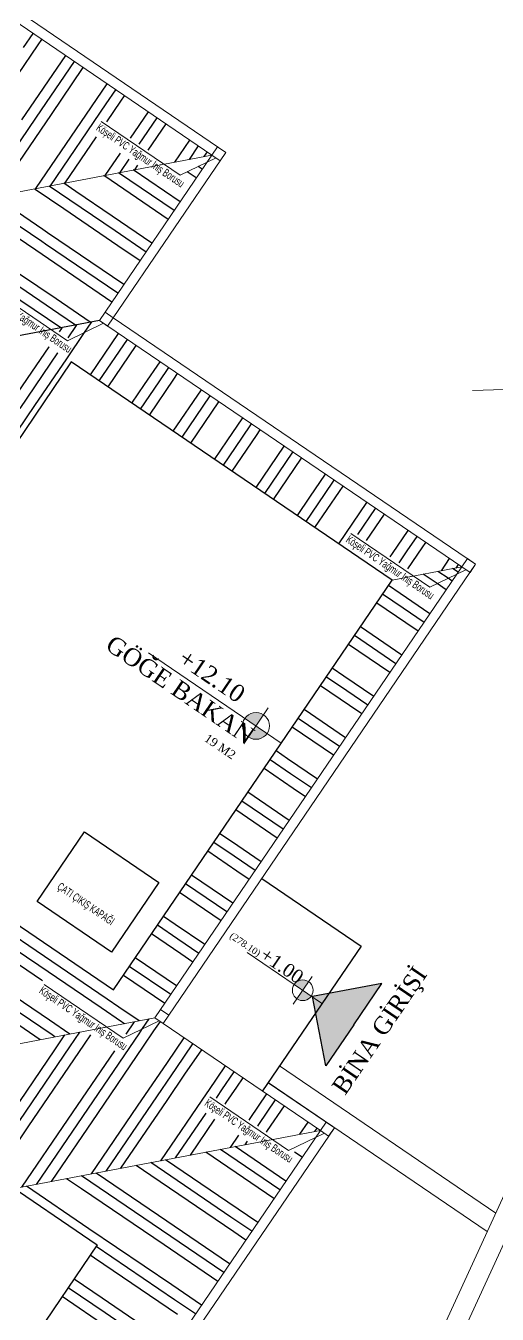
# Model space of a CAD drawing. Header units: millimetres. Extents: x 708 to 46452, y -4963 to 3960.
# Drawn here: x 7511.5 to 7629.3, y -4333.1 to -4011.1 of the extents above; entities that cross this region are included whole.
import ezdxf
from ezdxf.enums import TextEntityAlignment as Align

# ---------------------------------------------------------------- set-up
doc = ezdxf.new("R2010")
doc.units = ezdxf.units.MM
for name, color, linetype, lineweight in [('0.00 kotu6', 55, 'Continuous', 5), ('00_DUVAR', 22, 'Continuous', 30), ('20', 1, 'Continuous', 0), ('ENK_PLAN', 2, 'Continuous', 0), ('KADASTRO', 5, 'Continuous', 0), ('tarama', 150, 'Continuous', 20), ('TEFRİŞ', 8, 'Continuous', 9), ('Z_PARSEL', 6, 'Continuous', 0)]:
    doc.layers.add(name, color=color, linetype=linetype, lineweight=lineweight)
for name, color, linetype in [('DUVARTARAMA', 7, 'Continuous'), ('KP', 1, 'Continuous'), ('Yazı', 7, 'Continuous')]:
    doc.layers.add(name, color=color, linetype=linetype)
doc.styles.add('MtXpl_Times_New_Roma', font='times.ttf')
doc.styles.add('S1', font='arial.ttf', dxfattribs={"width": 0.65, "height": 11})
doc.styles.get("Standard").update_dxf_attribs({"font": 'arial.ttf'})

# ---------------------------------------------------------------- blocks, each defined once
blk = doc.blocks.new('WEFJWE')
at = {"layer": 'DUVARTARAMA'}
h = blk.add_hatch(color=256, dxfattribs=at)
h.dxf.hatch_style = 1
h.paths.add_polyline_path([(35411.4, -12515.4), (35439.5, -12474.1), (35370.1, -12487.3), (35383.3, -12556.7)])
at = {"layer": 'tarama'}
h = blk.add_hatch(color=8, dxfattribs=at)
h.dxf.hatch_style = 1
h.paths.add_polyline_path([(35313.6, -12216.7), (35324.6, -12224.2, -0.414214), (35306, -12227.8)])
h.paths.add_polyline_path([(35313.6, -12216.7), (35302.5, -12209.2, -0.414214), (35321.1, -12205.6)])
h = blk.add_hatch(color=8, dxfattribs=at)
h.dxf.hatch_style = 1
h.paths.add_polyline_path([(35360.3, -12481), (35368.9, -12486.9, -0.414214), (35354.4, -12489.6)])
h.paths.add_polyline_path([(35360.3, -12481), (35351.7, -12475.1, -0.414214), (35366.1, -12472.4)])
for p, q in [((35128.9, -11852.8, -13220.7), (34850.4, -12262.3, -13220.7)), ((35449.8, -12071, -13220.7), (35128.9, -11852.8, -13220.7)), ((35171.3, -12480.5, -13220.7), (35449.8, -12071, -13220.7)), ((34850.4, -12262.3, -13220.7), (35171.3, -12480.5, -13220.7)), ((35094.8, -12392.2, -13220.7), (35142.1, -12322.7, -13220.7)), ((35142.1, -12322.7, -13220.7), (35216.5, -12373.4, -13220.7)), ((35216.5, -12373.4, -13220.7), (35169.2, -12442.8, -13220.7)), ((35169.2, -12442.8, -13220.7), (35094.8, -12392.2, -13220.7)), ((34749.9, -12459.9, -13220.7), (35155, -12735.5, -13220.7)), ((35155, -12735.5, -13220.7), (34918.9, -13082.6, -13220.7)), ((35155, -12735.5, -13220.7), (34918.9, -13082.6, -13220.7))]:
    blk.add_line(p, q)
at = {"layer": '0.00 kotu6'}
blk.add_line((35530.1, -11881.6), (35841, -11870.4), dxfattribs=at)
at = {"layer": '00_DUVAR'}
for p, q in [((35319.4, -12369.4, -13220.7), (35418.6, -12436.9, -13220.7)), ((35418.6, -12436.9, -13220.7), (35320.1, -12581.7, -13220.7))]:
    blk.add_line(p, q, dxfattribs=at)
at = {"layer": '20'}
for p, q in [((34711.3, -11254.3, -13220.7), (35283.4, -11643.4, -13220.7)), ((34713.9, -11268.1, -13220.7), (35269.6, -11646.1, -13220.7)), ((35283.4, -11643.4, -13220.7), (35171, -11808.8, -13220.7)), ((34802.8, -11734.9, -13220.7), (35269.6, -11646.1, -13220.7)), ((35269.6, -11646.1, -13220.7), (35157.1, -11811.5, -13220.7)), ((35171, -11808.8, -13220.7), (35533.1, -12055.2, -13220.7)), ((35157.1, -11811.5, -13220.7), (35519.2, -12057.8, -13220.7)), ((35533.1, -12055.2, -13220.7), (35226.5, -12506, -13220.7)), ((35519.2, -12057.8, -13220.7), (35212.6, -12508.6, -13220.7)), ((35449.8, -12071, -13220.7), (35519.2, -12057.8, -13220.7)), ((34907, -12566.8, -13220.7), (35212.6, -12508.6, -13220.7)), ((35212.6, -12508.6, -13220.7), (35378, -12621.1, -13220.7)), ((35325.7, -12573.4, -13220.7), (35391.9, -12618.4, -13220.7)), ((35378, -12621.1, -13220.7), (34950.6, -13249.3, -13220.7)), ((35391.9, -12618.4, -13220.7), (34953.3, -13263.2, -13220.7)), ((35072.3, -12679.3, -13220.7), (35378, -12621.1, -13220.7))]:
    blk.add_line(p, q, dxfattribs=at)
at = {"layer": 'DUVARTARAMA', "color": 16, "linetype": 'Continuous', "true_color": 0x7d0808}
for p, q in [((35081.2, -11538.7, -13220.7), (35090.9, -11524.6, -13220.7)), ((35039.7, -11618.6, -13220.7), (35096, -11535.9, -13220.7)), ((35096, -11535.9, -13220.7), (35099.6, -11530.5, -13220.7)), ((35079.7, -11611, -13220.7), (35123.4, -11546.7, -13220.7)), ((35094.4, -11608.2, -13220.7), (35132.2, -11552.7, -13220.7)), ((35109.2, -11605.4, -13220.7), (35141, -11558.6, -13220.7)), ((35149.2, -11597.8, -13220.7), (35164.8, -11574.8, -13220.7)), ((35163.9, -11595, -13220.7), (35173.5, -11580.8, -13220.7)), ((35178.6, -11592.2, -13220.7), (35182.3, -11586.8, -13220.7)), ((35093.5, -11679.6, -13220.7), (35149.2, -11597.8, -13220.7)), ((35108.2, -11676.8, -13220.7), (35163.9, -11595, -13220.7)), ((35164.4, -11613, -13220.7), (35178.6, -11592.2, -13220.7)), ((35188.2, -11629.2, -13220.7), (35206.1, -11602.9, -13220.7)), ((35038.8, -11690, -13220.7), (35094.4, -11608.2, -13220.7)), ((35053.5, -11687.2, -13220.7), (35109.2, -11605.4, -13220.7)), ((35197, -11635.2, -13220.7), (35214.9, -11608.9, -13220.7)), ((35205.8, -11641.2, -13220.7), (35223.7, -11614.9, -13220.7)), ((35123, -11674, -13220.7), (35154.3, -11628, -13220.7)), ((35232.4, -11653.2, -13220.7), (35247.5, -11631.1, -13220.7)), ((35247.2, -11650.4, -13220.7), (35256.2, -11637, -13220.7)), ((35261.9, -11647.5, -13220.7), (35265, -11643, -13220.7)), ((35163, -11666.4, -13220.7), (35178.1, -11644.2, -13220.7)), ((35177.7, -11663.6, -13220.7), (35186.8, -11650.2, -13220.7)), ((35192.4, -11660.8, -13220.7), (35195.6, -11656.1, -13220.7)), ((35162.4, -11667.2, -13220.7), (35161.5, -11666.7, -13220.7)), ((35225.8, -11710.4, -13220.7), (35162.4, -11667.2, -13220.7)), ((35231.8, -11701.6, -13220.7), (35176.3, -11663.8, -13220.7)), ((35237.7, -11692.8, -13220.7), (35191, -11661, -13220.7)), ((35253.9, -11669, -13220.7), (35244.8, -11662.8, -13220.7)), ((35259.9, -11660.3, -13220.7), (35255.8, -11657.5, -13220.7)), ((35092.9, -11680.5, -13220.7), (35092.1, -11679.9, -13220.7)), ((35121.6, -11700, -13220.7), (35092.9, -11680.5, -13220.7)), ((35127.6, -11691.2, -13220.7), (35106.8, -11677.1, -13220.7)), ((35133.6, -11682.4, -13220.7), (35121.5, -11674.3, -13220.7)), ((35093.5, -11741.3, -13220.7), (35023.5, -11693.7, -13220.7)), ((35099.5, -11732.6, -13220.7), (35037.3, -11690.3, -13220.7)), ((35100.5, -11720.5, -13220.7), (35052.1, -11687.5, -13220.7)), ((35172.8, -11722, -13220.7), (35127.6, -11691.2, -13220.7)), ((35170, -11707.2, -13220.7), (35133.6, -11682.4, -13220.7)), ((35175.6, -11736.7, -13220.7), (35121.6, -11700, -13220.7)), ((35209.6, -11734.2, -13220.7), (35170, -11707.2, -13220.7)), ((35105.4, -11723.8, -13220.7), (35100.5, -11720.5, -13220.7)), ((35103.3, -11735.2, -13220.7), (35099.5, -11732.6, -13220.7)), ((35181.5, -11775.5, -13220.7), (35105.4, -11723.8, -13220.7)), ((35203.7, -11743, -13220.7), (35172.8, -11722, -13220.7)), ((35106.1, -11749.9, -13220.7), (35093.5, -11741.3, -13220.7)), ((35175.5, -11784.3, -13220.7), (35103.3, -11735.2, -13220.7)), ((35197.7, -11751.7, -13220.7), (35175.6, -11736.7, -13220.7)), ((35169.6, -11793.1, -13220.7), (35106.1, -11749.9, -13220.7)), ((35113.8, -11789.9, -13220.7), (35077.3, -11765.1, -13220.7)), ((35118.5, -11818.8, -13220.7), (35065.4, -11782.7, -13220.7)), ((35116.6, -11804.7, -13220.7), (35071.4, -11773.9, -13220.7)), ((35148, -11813.2, -13220.7), (35113.8, -11789.9, -13220.7)), ((35133.2, -11816, -13220.7), (35116.6, -11804.7, -13220.7)), ((35117.1, -11822.7, -13220.7), (35119.4, -11819.4, -13220.7)), ((35119.4, -11819.4, -13220.7), (35120, -11818.5, -13220.7)), ((35124.4, -11849.7, -13220.7), (35142.3, -11823.4, -13220.7)), ((35125.9, -11828.7, -13220.7), (35134.1, -11816.6, -13220.7)), ((35134.1, -11816.6, -13220.7), (35134.7, -11815.7, -13220.7)), ((35142.3, -11823.4, -13220.7), (35148.8, -11813.8, -13220.7)), ((35148.8, -11813.8, -13220.7), (35149.4, -11812.9, -13220.7)), ((35148.2, -11865.9, -13220.7), (35176.3, -11824.6, -13220.7)), ((35157, -11871.9, -13220.7), (35185.1, -11830.5, -13220.7)), ((35165.7, -11877.8, -13220.7), (35193.9, -11836.5, -13220.7)), ((35063.1, -11902.1, -13220.7), (35106.9, -11837.8, -13220.7)), ((35077.9, -11899.3, -13220.7), (35115.6, -11843.7, -13220.7)), ((35106.9, -11837.8, -13220.7), (35106.9, -11837.7, -13220.7)), ((35115.6, -11843.7, -13220.7), (35115.7, -11843.7, -13220.7)), ((35092.6, -11896.5, -13220.7), (35124.4, -11849.7, -13220.7)), ((35202.1, -11875.6, -13220.7), (35217.7, -11852.7, -13220.7)), ((35216.8, -11872.8, -13220.7), (35226.4, -11858.6, -13220.7)), ((35198.3, -11900, -13220.7), (35216.8, -11872.8, -13220.7)), ((35207.1, -11906, -13220.7), (35231.5, -11870, -13220.7)), ((35231.5, -11870, -13220.7), (35235.2, -11864.6, -13220.7)), ((35189.5, -11894, -13220.7), (35202.1, -11875.6, -13220.7)), ((35230.9, -11922.1, -13220.7), (35259, -11880.8, -13220.7)), ((35239.7, -11928.1, -13220.7), (35267.8, -11886.8, -13220.7)), ((35056.9, -11948.9, -13220.7), (35092.6, -11896.5, -13220.7)), ((35248.4, -11934.1, -13220.7), (35276.5, -11892.7, -13220.7)), ((35284.7, -11931.9, -13220.7), (35300.4, -11908.9, -13220.7)), ((35289.8, -11962.2, -13220.7), (35314.2, -11926.3, -13220.7)), ((35299.5, -11929.1, -13220.7), (35309.1, -11914.9, -13220.7)), ((35314.2, -11926.3, -13220.7), (35317.9, -11920.9, -13220.7)), ((35272.2, -11950.3, -13220.7), (35284.7, -11931.9, -13220.7)), ((35281, -11956.2, -13220.7), (35299.5, -11929.1, -13220.7)), ((35313.6, -11978.4, -13220.7), (35341.7, -11937, -13220.7)), ((35322.3, -11984.4, -13220.7), (35350.5, -11943, -13220.7)), ((35331.1, -11990.3, -13220.7), (35359.2, -11949, -13220.7)), ((35367.4, -11988.1, -13220.7), (35383, -11965.2, -13220.7)), ((35382.2, -11985.3, -13220.7), (35391.8, -11971.1, -13220.7)), ((35396.9, -11982.5, -13220.7), (35400.6, -11977.1, -13220.7)), ((35354.9, -12006.5, -13220.7), (35367.4, -11988.1, -13220.7)), ((35363.7, -12012.5, -13220.7), (35382.2, -11985.3, -13220.7)), ((35372.5, -12018.4, -13220.7), (35396.9, -11982.5, -13220.7)), ((35396.3, -12034.6, -13220.7), (35424.4, -11993.3, -13220.7)), ((35415.3, -12025.5, -13220.7), (35433.1, -11999.3, -13220.7)), ((35424, -12031.5, -13220.7), (35441.9, -12005.2, -13220.7)), ((35450.1, -12044.4, -13220.7), (35465.7, -12021.4, -13220.7)), ((35464.8, -12041.6, -13220.7), (35474.5, -12027.4, -13220.7)), ((35405, -12040.6, -13220.7), (35405.1, -12040.5, -13220.7)), ((35456.6, -12053.7, -13220.7), (35464.8, -12041.6, -13220.7)), ((35465.4, -12059.6, -13220.7), (35479.6, -12038.7, -13220.7)), ((35479.6, -12038.7, -13220.7), (35483.3, -12033.3, -13220.7)), ((35413.8, -12046.6, -13220.7), (35413.9, -12046.5, -13220.7)), ((35447.8, -12047.7, -13220.7), (35450.1, -12044.4, -13220.7)), ((35498.8, -12061.7, -13220.7), (35507.1, -12049.5, -13220.7)), ((35513.5, -12058.9, -13220.7), (35515.8, -12055.5, -13220.7)), ((35437.6, -12062.7, -13220.7), (35437.7, -12062.7, -13220.7)), ((35446.4, -12068.7, -13220.7), (35446.4, -12068.6, -13220.7)), ((35494.5, -12074.5, -13220.7), (35480.7, -12065.1, -13220.7)), ((35505.5, -12069.2, -13220.7), (35495.4, -12062.3, -13220.7)), ((35515.5, -12063.2, -13220.7), (35510.1, -12059.5, -13220.7)), ((35457.7, -12084.3, -13220.7), (35446.1, -12076.4, -13220.7)), ((35503.6, -12080.8, -13220.7), (35494.5, -12074.5, -13220.7)), ((35509.6, -12072, -13220.7), (35505.5, -12069.2, -13220.7)), ((35463.3, -12113.8, -13220.7), (35434.2, -12094, -13220.7)), ((35460.5, -12099.1, -13220.7), (35440.1, -12085.2, -13220.7)), ((35487.4, -12104.6, -13220.7), (35457.7, -12084.3, -13220.7)), ((35481.5, -12113.3, -13220.7), (35460.5, -12099.1, -13220.7)), ((35459.3, -12145.9, -13220.7), (35418, -12117.8, -13220.7)), ((35475.5, -12122.1, -13220.7), (35463.3, -12113.8, -13220.7)), ((35453.3, -12154.7, -13220.7), (35412, -12126.5, -13220.7)), ((35447.4, -12163.4, -13220.7), (35406, -12135.3, -13220.7)), ((35404.3, -12181.8, -13220.7), (35383.9, -12167.9, -13220.7)), ((35401.5, -12167, -13220.7), (35389.8, -12159.1, -13220.7)), ((35431.2, -12187.2, -13220.7), (35401.5, -12167, -13220.7)), ((35407.1, -12196.5, -13220.7), (35377.9, -12176.7, -13220.7)), ((35425.2, -12196, -13220.7), (35404.3, -12181.8, -13220.7)), ((35419.3, -12204.8, -13220.7), (35407.1, -12196.5, -13220.7)), ((35397.1, -12237.4, -13220.7), (35355.8, -12209.2, -13220.7)), ((35403.1, -12228.6, -13220.7), (35361.7, -12200.5, -13220.7)), ((35391.1, -12246.1, -13220.7), (35349.8, -12218, -13220.7)), ((35345.2, -12249.7, -13220.7), (35333.6, -12241.8, -13220.7)), ((35350.8, -12279.2, -13220.7), (35321.7, -12259.3, -13220.7)), ((35348, -12264.5, -13220.7), (35327.6, -12250.6, -13220.7)), ((35374.9, -12269.9, -13220.7), (35345.2, -12249.7, -13220.7)), ((35369, -12278.7, -13220.7), (35348, -12264.5, -13220.7)), ((35346.8, -12311.3, -13220.7), (35305.5, -12283.1, -13220.7)), ((35363, -12287.5, -13220.7), (35350.8, -12279.2, -13220.7)), ((35340.9, -12320, -13220.7), (35299.5, -12291.9, -13220.7)), ((35334.9, -12328.8, -13220.7), (35293.6, -12300.7, -13220.7)), ((35289, -12332.4, -13220.7), (35277.4, -12324.5, -13220.7)), ((35291.8, -12347.1, -13220.7), (35271.4, -12333.3, -13220.7)), ((35318.7, -12352.6, -13220.7), (35289, -12332.4, -13220.7)), ((35294.6, -12361.9, -13220.7), (35265.4, -12342, -13220.7)), ((35312.7, -12361.4, -13220.7), (35291.8, -12347.1, -13220.7)), ((35306.8, -12370.2, -13220.7), (35294.6, -12361.9, -13220.7)), ((35284.6, -12402.7, -13220.7), (35243.3, -12374.6, -13220.7)), ((35290.6, -12394, -13220.7), (35249.2, -12365.8, -13220.7)), ((35278.7, -12411.5, -13220.7), (35237.3, -12383.4, -13220.7)), ((35235.6, -12429.8, -13220.7), (35215.2, -12415.9, -13220.7)), ((35232.8, -12415.1, -13220.7), (35221.1, -12407.2, -13220.7)), ((35262.5, -12435.3, -13220.7), (35232.8, -12415.1, -13220.7)), ((35093.8, -12441.5, -13220.7), (35065.7, -12422.4, -13220.7)), ((35238.4, -12444.6, -13220.7), (35209.2, -12424.7, -13220.7)), ((35099.4, -12471, -13220.7), (35053.7, -12439.9, -13220.7)), ((35096.6, -12456.3, -13220.7), (35059.7, -12431.1, -13220.7)), ((35164.9, -12489.9, -13220.7), (35093.8, -12441.5, -13220.7)), ((35256.5, -12444.1, -13220.7), (35235.6, -12429.8, -13220.7)), ((35234.3, -12476.6, -13220.7), (35193, -12448.5, -13220.7)), ((35250.5, -12452.8, -13220.7), (35238.4, -12444.6, -13220.7)), ((35107.1, -12511, -13220.7), (35037.5, -12463.7, -13220.7)), ((35158.9, -12498.6, -13220.7), (35096.6, -12456.3, -13220.7)), ((35222.4, -12494.2, -13220.7), (35181.1, -12466.1, -13220.7)), ((35228.4, -12485.4, -13220.7), (35187, -12457.3, -13220.7)), ((35109.9, -12525.7, -13220.7), (35031.6, -12472.5, -13220.7)), ((35100.3, -12471.6, -13220.7), (35099.4, -12471, -13220.7)), ((35097.9, -12530.4, -13220.7), (35030, -12484.2, -13220.7)), ((35176.5, -12497.8, -13220.7), (35164.9, -12489.9, -13220.7)), ((35179.3, -12512.5, -13220.7), (35158.9, -12498.6, -13220.7)), ((35196.8, -12511.6, -13220.7), (35176.5, -12497.8, -13220.7)), ((35127.4, -12524.8, -13220.7), (35107.1, -12511, -13220.7)), ((35182.1, -12514.4, -13220.7), (35179.3, -12512.5, -13220.7)), ((35183.7, -12525, -13220.7), (35192.2, -12512.5, -13220.7)), ((35196.9, -12524.4, -13220.7), (35200.3, -12519.3, -13220.7)), ((35200.3, -12519.3, -13220.7), (35206.9, -12509.7, -13220.7)), ((35211.6, -12521.6, -13220.7), (35218, -12512.3, -13220.7)), ((35112.6, -12527.6, -13220.7), (35109.9, -12525.7, -13220.7)), ((35112.7, -12540.5, -13220.7), (35122.7, -12525.7, -13220.7)), ((35127.4, -12537.7, -13220.7), (35137.4, -12522.9, -13220.7)), ((35140.6, -12607.1, -13220.7), (35192.4, -12530.9, -13220.7)), ((35142.1, -12534.9, -13220.7), (35148.6, -12525.4, -13220.7)), ((35192.4, -12530.9, -13220.7), (35196.9, -12524.4, -13220.7)), ((35201.2, -12536.9, -13220.7), (35211.6, -12521.6, -13220.7)), ((35225, -12553.1, -13220.7), (35241.8, -12528.4, -13220.7)), ((35056.4, -12623.2, -13220.7), (35112.7, -12540.5, -13220.7)), ((35071.2, -12620.4, -13220.7), (35127.4, -12537.7, -13220.7)), ((35085.9, -12617.5, -13220.7), (35142.1, -12534.9, -13220.7)), ((35125.9, -12609.9, -13220.7), (35172.4, -12541.6, -13220.7)), ((35155.4, -12604.3, -13220.7), (35201.2, -12536.9, -13220.7)), ((35233.8, -12559.1, -13220.7), (35250.6, -12534.4, -13220.7)), ((35242.6, -12565, -13220.7), (35259.3, -12540.4, -13220.7)), ((35195.3, -12596.7, -13220.7), (35225, -12553.1, -13220.7)), ((35266.4, -12581.2, -13220.7), (35283.1, -12556.6, -13220.7)), ((35210.1, -12593.9, -13220.7), (35233.8, -12559.1, -13220.7)), ((35224.8, -12591.1, -13220.7), (35242.6, -12565, -13220.7)), ((35279.5, -12580.7, -13220.7), (35291.9, -12562.5, -13220.7)), ((35294.3, -12577.9, -13220.7), (35300.7, -12568.5, -13220.7)), ((35218.6, -12651.4, -13220.7), (35264.8, -12583.5, -13220.7)), ((35264.8, -12583.5, -13220.7), (35266.4, -12581.2, -13220.7)), ((35275.1, -12587.2, -13220.7), (35279.5, -12580.7, -13220.7)), ((35283.9, -12593.1, -13220.7), (35294.3, -12577.9, -13220.7)), ((35149.1, -12664.6, -13220.7), (35195.3, -12596.7, -13220.7)), ((35163.9, -12661.8, -13220.7), (35210.1, -12593.9, -13220.7)), ((35178.6, -12659, -13220.7), (35224.8, -12591.1, -13220.7)), ((35274, -12588.8, -13220.7), (35275.1, -12587.2, -13220.7)), ((35282.8, -12594.8, -13220.7), (35283.9, -12593.1, -13220.7)), ((35307.7, -12609.3, -13220.7), (35324.5, -12584.7, -13220.7)), ((35316.5, -12615.3, -13220.7), (35333.2, -12590.6, -13220.7)), ((35325.2, -12621.3, -13220.7), (35342, -12596.6, -13220.7)), ((35094.4, -12675.1, -13220.7), (35140.6, -12607.1, -13220.7)), ((35109.2, -12672.2, -13220.7), (35155.4, -12604.3, -13220.7)), ((35233.3, -12648.6, -13220.7), (35263.8, -12603.8, -13220.7)), ((35306.6, -12611, -13220.7), (35307.7, -12609.3, -13220.7)), ((35052.9, -12666, -13220.7), (35085.9, -12617.5, -13220.7)), ((35079.7, -12677.9, -13220.7), (35125.9, -12609.9, -13220.7)), ((35248.1, -12645.8, -13220.7), (35272.6, -12609.7, -13220.7)), ((35315.4, -12616.9, -13220.7), (35316.5, -12615.3, -13220.7)), ((35324.1, -12622.9, -13220.7), (35325.2, -12621.3, -13220.7)), ((35357.5, -12625, -13220.7), (35365.8, -12612.8, -13220.7)), ((35372.3, -12622.2, -13220.7), (35374.6, -12618.8, -13220.7)), ((35288.1, -12638.2, -13220.7), (35296.4, -12625.9, -13220.7)), ((35302.8, -12635.4, -13220.7), (35305.2, -12631.9, -13220.7)), ((35278, -12653, -13220.7), (35263.3, -12642.9, -13220.7)), ((35337.5, -12680.6, -13220.7), (35278, -12640.1, -13220.7)), ((35343.5, -12671.8, -13220.7), (35292.7, -12637.3, -13220.7)), ((35359.7, -12648, -13220.7), (35352.1, -12642.8, -13220.7)), ((35208.6, -12666.2, -13220.7), (35193.8, -12656.1, -13220.7)), ((35288.4, -12707.7, -13220.7), (35208.5, -12653.3, -13220.7)), ((35285.6, -12692.9, -13220.7), (35223.3, -12650.5, -13220.7)), ((35331.5, -12689.3, -13220.7), (35278, -12653, -13220.7)), ((35139.1, -12679.4, -13220.7), (35124.3, -12669.4, -13220.7)), ((35219, -12720.9, -13220.7), (35139.1, -12666.6, -13220.7)), ((35216.2, -12706.2, -13220.7), (35153.8, -12663.7, -13220.7)), ((35291.3, -12722.4, -13220.7), (35208.6, -12666.2, -13220.7)), ((35146.7, -12719.4, -13220.7), (35084.4, -12677, -13220.7)), ((35221.8, -12735.6, -13220.7), (35139.1, -12679.4, -13220.7)), ((35315.3, -12713.2, -13220.7), (35285.6, -12692.9, -13220.7)), ((35287.2, -12754.5, -13220.7), (35216.2, -12706.2, -13220.7)), ((35309.4, -12721.9, -13220.7), (35288.4, -12707.7, -13220.7)), ((35229.4, -12775.6, -13220.7), (35146.7, -12719.4, -13220.7)), ((35281.3, -12763.3, -13220.7), (35219, -12720.9, -13220.7)), ((35303.4, -12730.7, -13220.7), (35291.3, -12722.4, -13220.7)), ((35232.2, -12790.4, -13220.7), (35153.9, -12737.1, -13220.7)), ((35275.3, -12772, -13220.7), (35221.8, -12735.6, -13220.7)), ((35152.3, -12748.9, -13220.7), (35148, -12745.9, -13220.7)), ((35235, -12805.1, -13220.7), (35152.3, -12748.9, -13220.7)), ((35159.9, -12788.9, -13220.7), (35131.8, -12769.7, -13220.7)), ((35259.1, -12795.8, -13220.7), (35229.4, -12775.6, -13220.7)), ((35165.5, -12818.3, -13220.7), (35119.8, -12787.2, -13220.7)), ((35162.7, -12803.6, -13220.7), (35125.8, -12778.5, -13220.7)), ((35231, -12837.2, -13220.7), (35159.9, -12788.9, -13220.7)), ((35253.1, -12804.6, -13220.7), (35232.2, -12790.4, -13220.7)), ((35225, -12845.9, -13220.7), (35162.7, -12803.6, -13220.7))]:
    blk.add_line(p, q, dxfattribs=at)
at = {"layer": 'DUVARTARAMA', "color": 16, "true_color": 0x7d0808}
blk.add_line((35157.1, -11811.5, -13220.7), (34699.1, -11898.6, -13220.7), dxfattribs=at)
at = {"layer": 'ENK_PLAN', "elevation": -13220.7}
for points in [[(35337.1, -12556.7), (35553.1, -12703.7)], [(35325.8, -12573.3), (35544.6, -12722.1)]]:
    blk.add_lwpolyline(points, dxfattribs=at)
at = {"layer": 'KADASTRO', "lineweight": 0}
blk.add_line((35195.8, -13528.8, -13220.7), (36309.7, -11105.9, -13220.7), dxfattribs=at)
at = {"layer": 'KP', "elevation": -13220.7}
for points in [[(35411.4, -12515.4), (35439.5, -12474.1), (35370.1, -12487.3)], [(35411.4, -12515.4), (35383.3, -12556.7), (35370.1, -12487.3)]]:
    blk.add_lwpolyline(points, dxfattribs=at)
at = {"layer": 'tarama'}
for p, q in [((35338.9, -12234, -13220.7), (35206.3, -12143.8, -13220.7)), ((35301.4, -12234.6, -13220.7), (35325.7, -12198.8, -13220.7)), ((35351.7, -12475.1, -13220.7), (35304.9, -12443.3, -13220.7)), ((35350.8, -12494.9, -13220.7), (35369.7, -12467.1, -13220.7)), ((35379.1, -12493.8, -13220.7), (35351.7, -12475.1, -13220.7))]:
    blk.add_line(p, q, dxfattribs=at)
for centre, radius in [((35313.6, -12216.7, -13220.7), 13.4), ((35360.3, -12481, -13220.7), 10.4)]:
    blk.add_circle(centre, radius, dxfattribs=at)
at = {"layer": 'TEFRİŞ'}
for p, q in [((35237.7, -11666.3, -13220.7), (35158.9, -11612.7, -13220.7)), ((35273.7, -11648.9, -13220.7), (35237.7, -11666.3, -13220.7)), ((35125.2, -11831.7, -13220.7), (35046.4, -11778.1, -13220.7)), ((35161.2, -11814.3, -13220.7), (35125.2, -11831.7, -13220.7)), ((35487.4, -12078, -13220.7), (35408.5, -12024.4, -13220.7)), ((35523.4, -12060.6, -13220.7), (35487.4, -12078, -13220.7)), ((35180.7, -12528.8, -13220.7), (35101.9, -12475.2, -13220.7)), ((35216.7, -12511.4, -13220.7), (35180.7, -12528.8, -13220.7)), ((35346.1, -12641.3, -13220.7), (35267.3, -12587.7, -13220.7)), ((35382.1, -12623.9, -13220.7), (35346.1, -12641.3, -13220.7))]:
    blk.add_line(p, q, dxfattribs=at)
at = {"layer": 'TEFRİŞ', "linetype": 'Continuous'}
for p, q in [((35275.2, -11637.8, -13220.7), (35269.6, -11646.1, -13220.7)), ((35283.4, -11643.4, -13220.7), (35275.2, -11637.8, -13220.7)), ((35277.8, -11651.7, -13220.7), (35283.4, -11643.4, -13220.7)), ((35269.6, -11646.1, -13220.7), (35277.8, -11651.7, -13220.7)), ((35162.7, -11803.2, -13220.7), (35157.1, -11811.5, -13220.7)), ((35171, -11808.8, -13220.7), (35162.7, -11803.2, -13220.7)), ((35165.3, -11817.1, -13220.7), (35171, -11808.8, -13220.7)), ((35157.1, -11811.5, -13220.7), (35165.3, -11817.1, -13220.7)), ((35524.9, -12049.5, -13220.7), (35519.2, -12057.8, -13220.7)), ((35533.1, -12055.2, -13220.7), (35524.9, -12049.5, -13220.7)), ((35527.5, -12063.4, -13220.7), (35533.1, -12055.2, -13220.7)), ((35519.2, -12057.8, -13220.7), (35527.5, -12063.4, -13220.7)), ((35218.2, -12500.3, -13220.7), (35212.6, -12508.6, -13220.7)), ((35226.5, -12506, -13220.7), (35218.2, -12500.3, -13220.7)), ((35220.9, -12514.2, -13220.7), (35226.5, -12506, -13220.7)), ((35212.6, -12508.6, -13220.7), (35220.9, -12514.2, -13220.7)), ((35383.6, -12612.8, -13220.7), (35378, -12621.1, -13220.7)), ((35378, -12621.1, -13220.7), (35386.2, -12626.7, -13220.7)), ((35391.9, -12618.4, -13220.7), (35383.6, -12612.8, -13220.7)), ((35386.2, -12626.7, -13220.7), (35391.9, -12618.4, -13220.7))]:
    blk.add_line(p, q, dxfattribs=at)
at = {"layer": 'Z_PARSEL', "lineweight": 0}
for p, q in [((35195.8, -13528.8, -13220.7), (36309.7, -11105.9, -13220.7)), ((35186, -13502.1, -13220.7), (36279.1, -11124.5, -13220.7))]:
    blk.add_line(p, q, dxfattribs=at)
at = {"layer": 'tarama', "style": 'MtXpl_Times_New_Roma'}
for s, height, rotation, p in [('GÖĞE BAKAN', 17.29, 325.777, (35161.9, -12139.3, -13220.7)), ('+12.10', 17.29, 325.777, (35234.3, -12153.2, -13220.7)), ('19 M2', 8.65, 325.777, (35261.1, -12231.2, -13220.7)), ('(278.10)', 6.73, 325.777, (35286.6, -12428.2, -13220.7)), ('+1.00', 13.45, 325.777, (35316.3, -12448.7, -13220.7)), ('BİNA GİRİŞİ', 17.293, 55.777, (35402.6, -12586.8, -26441.4))]:
    blk.add_text(s, height=height, rotation=rotation, dxfattribs=at).set_placement(p)
at = {"layer": 'TEFRİŞ', "style": 'S1', "width": 0.6}
for p in [(35153.1, -11620.7, -13220.7), (35040.6, -11786.1, -13220.7), (35402.7, -12032.4, -13220.7), (35096.1, -12483.2, -13220.7), (35261.5, -12595.7, -13220.7)]:
    blk.add_text('Köşeli PVC Yağmur İniş Borusu  ', height=8, rotation=325.777, dxfattribs=at).set_placement(p)
at = {"layer": 'Yazı', "width": 0.6}
blk.add_text('ÇATI ÇIKIŞ KAPAĞI', height=7.875, rotation=325.777, dxfattribs=at).set_placement((35168.8, -12416.4, -13220.7), align=Align.RIGHT)

msp = doc.modelspace()

# ---------------------------------------------------------------- block references
at = {"xscale": 0.25, "yscale": 0.25, "zscale": 0.25}
msp.add_blockref('WEFJWE', (-1259.348, -1131.908, 3305.175), dxfattribs=at)

doc.saveas('drawing.dxf')
